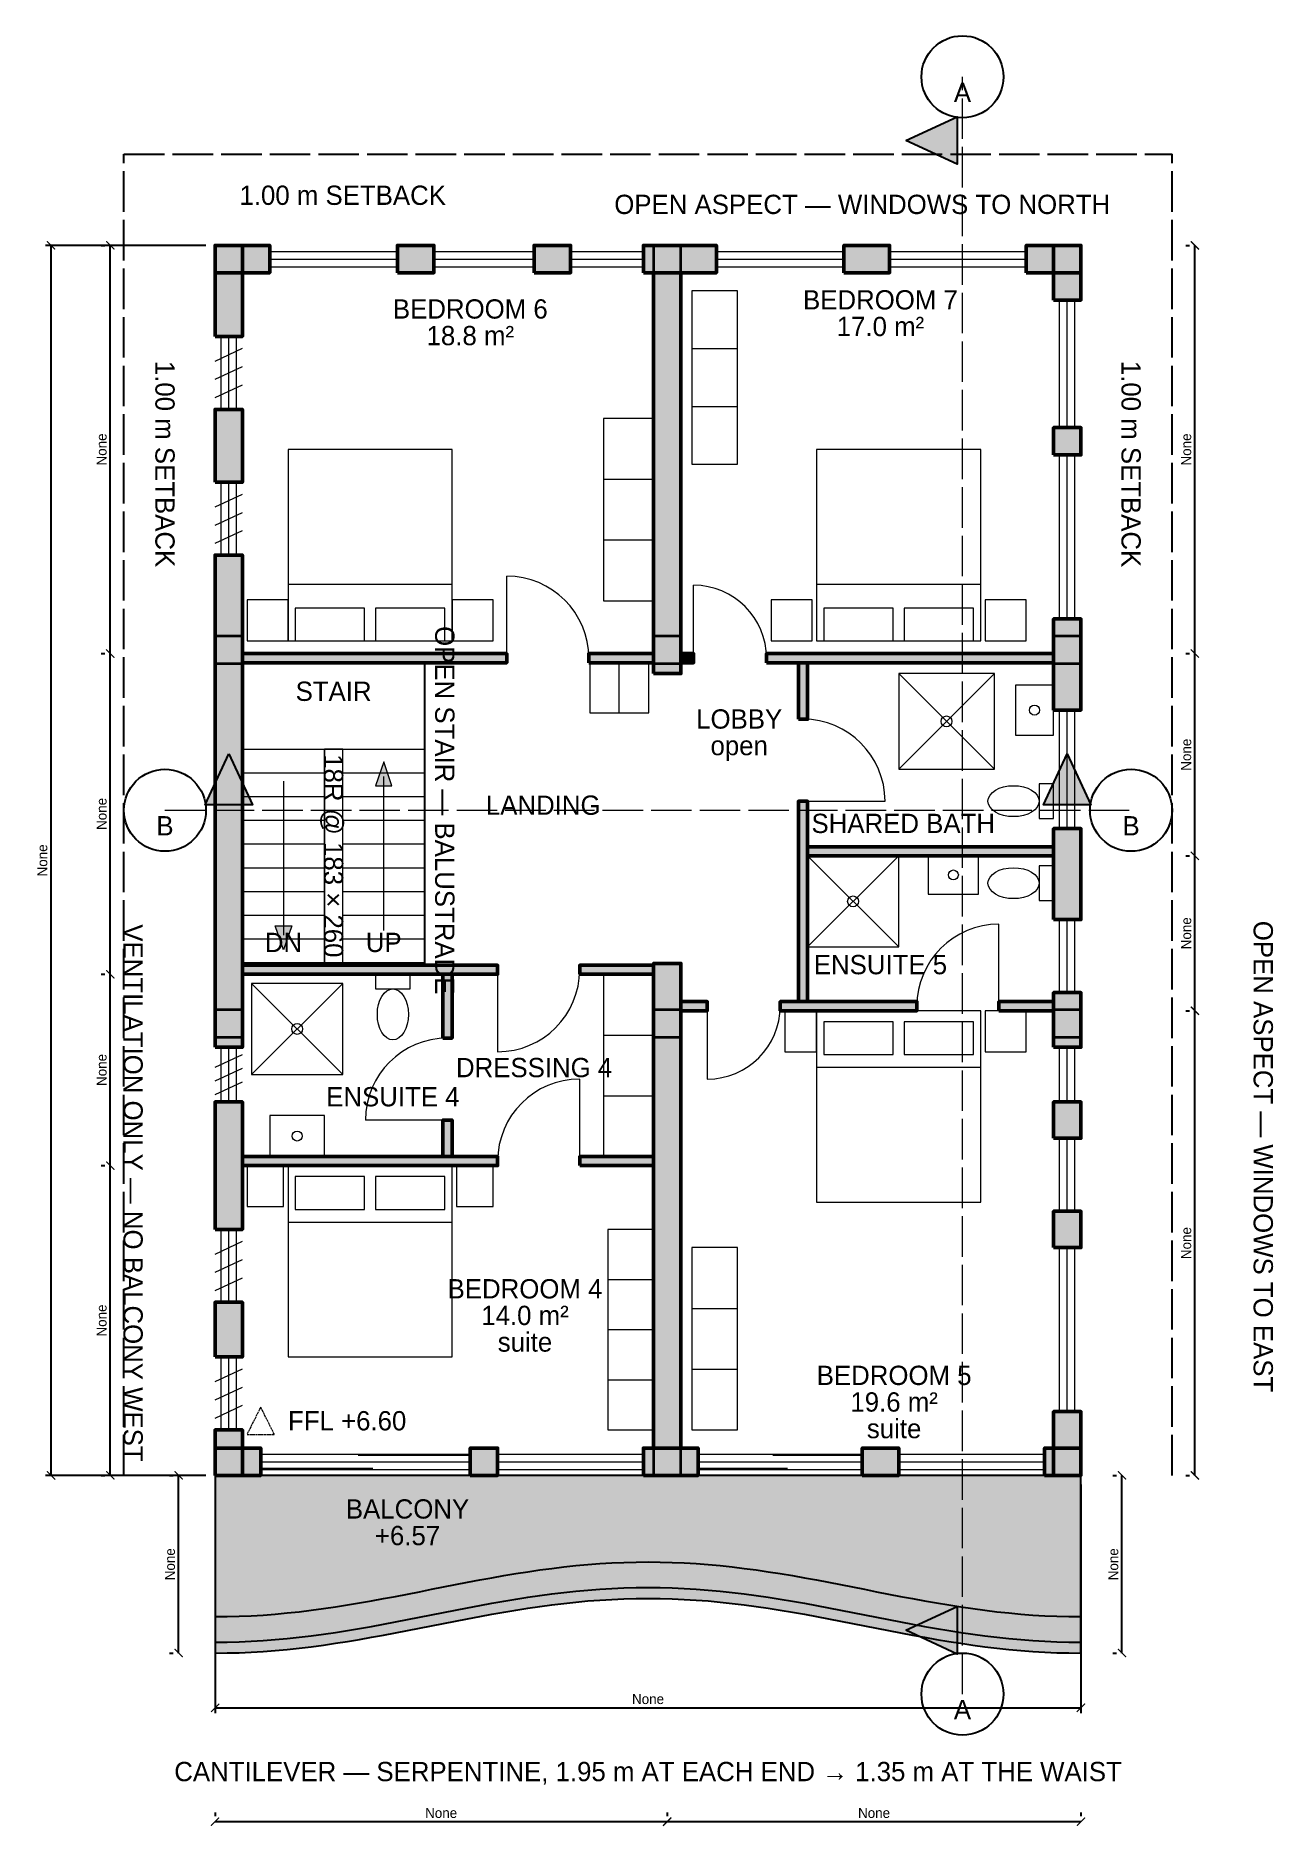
# Model space of a CAD drawing. Header units: millimetres. Extents: x 10533 to 24109, y -350 to 19300.
import ezdxf
from ezdxf.enums import TextEntityAlignment as Align

# ---------------------------------------------------------------- set-up
doc = ezdxf.new("R2010")
doc.units = ezdxf.units.MM
doc.header["$LTSCALE"] = 20
doc.linetypes.add('DASHDOT', pattern=[3.556, 2.54, -0.508, 0, -0.508])
doc.linetypes.add('DASHED', pattern=[1.524, 1.27, -0.254])
for name, color, linetype, lineweight in [('A-ANNO-DIMS', 5, 'CONTINUOUS', 13), ('A-ANNO-PATT', 8, 'CONTINUOUS', 9), ('A-ANNO-SYMB', 5, 'DASHED', 13), ('A-ANNO-TEXT', 7, 'CONTINUOUS', 13), ('A-DOOR', 3, 'CONTINUOUS', 18), ('A-EQPM', 6, 'CONTINUOUS', 13), ('A-FLOR', 7, 'CONTINUOUS', 25), ('A-FLOR-STRS', 2, 'CONTINUOUS', 18), ('A-FURN', 6, 'CONTINUOUS', 13), ('A-GLAZ', 4, 'CONTINUOUS', 18), ('A-WALL', 7, 'CONTINUOUS', 50), ('A-WALL-PATT', 7, 'CONTINUOUS', 9), ('G-ANNO-BNDY', 1, 'DASHDOT', 25), ('S-COLS', 7, 'CONTINUOUS', 35)]:
    doc.layers.add(name, color=color, linetype=linetype, lineweight=lineweight)
doc.dimstyles.new('ARCH', dxfattribs={"dimtxt": 2.2, "dimasz": 1.8, "dimexe": 1.2, "dimexo": 2, "dimgap": 0.8, "dimtad": 1, "dimlfac": 0.001, "dimblk": 'ARCHTICK', "dimcen": 2.5, "dimazin": 3, "dimtfac": 1, "dimtmove": 0, "dimatfit": 3})

# ---------------------------------------------------------------- blocks, each defined once
blk = doc.blocks.new('_ARCHTICK')
at = {"color": 0, "linetype": 'BYBLOCK', "const_width": 0.15}
blk.add_lwpolyline([(-0.5, -0.5), (0.5, 0.5)], dxfattribs=at)

msp = doc.modelspace()

# ---------------------------------------------------------------- hatches: boundary and pattern name
at = {"layer": 'A-ANNO-PATT'}
for points in [[(20080, 18150), (20640, 18410), (20640, 17890)], [(12650, 11420), (12910, 10860), (12390, 10860)], [(21850, 11420), (22110, 10860), (21590, 10860)], [(14350, 11330), (14260, 11070), (14440, 11070)], [(13250, 9270), (13160, 9530), (13340, 9530)], [(12500, 3500), (12500, 1550), (12631.944, 1551.142), (12763.889, 1554.558), (12895.833, 1560.222), (13027.778, 1568.092), (13159.722, 1578.108), (13291.667, 1590.192), (13423.611, 1604.254), (13555.556, 1620.187), (13687.5, 1637.868), (13819.444, 1657.164), (13951.389, 1677.927), (14083.333, 1700), (14215.278, 1723.215), (14347.222, 1747.394), (14479.167, 1772.354), (14611.111, 1797.906), (14743.056, 1823.853), (14875, 1850), (15006.944, 1876.147), (15138.889, 1902.094), (15270.833, 1927.646), (15402.778, 1952.606), (15534.722, 1976.785), (15666.667, 2000), (15798.611, 2022.073), (15930.556, 2042.836), (16062.5, 2062.132), (16194.444, 2079.813), (16326.389, 2095.746), (16458.333, 2109.808), (16590.278, 2121.892), (16722.222, 2131.908), (16854.167, 2139.778), (16986.111, 2145.442), (17118.056, 2148.858), (17250, 2150), (17381.944, 2148.858), (17513.889, 2145.442), (17645.833, 2139.778), (17777.778, 2131.908), (17909.722, 2121.892), (18041.667, 2109.808), (18173.611, 2095.746), (18305.556, 2079.813), (18437.5, 2062.132), (18569.444, 2042.836), (18701.389, 2022.073), (18833.333, 2000), (18965.278, 1976.785), (19097.222, 1952.606), (19229.167, 1927.646), (19361.111, 1902.094), (19493.056, 1876.147), (19625, 1850), (19756.944, 1823.853), (19888.889, 1797.906), (20020.833, 1772.354), (20152.778, 1747.394), (20284.722, 1723.215), (20416.667, 1700), (20548.611, 1677.927), (20680.556, 1657.164), (20812.5, 1637.868), (20944.444, 1620.187), (21076.389, 1604.254), (21208.333, 1590.192), (21340.278, 1578.108), (21472.222, 1568.092), (21604.167, 1560.222), (21736.111, 1554.558), (21868.056, 1551.142), (22000, 1550), (22000, 3500)], [(20080, 1800), (20640, 2060), (20640, 1540)]]:
    msp.add_hatch(color=7, dxfattribs=at).paths.add_polyline_path(points)
at = {"layer": 'A-WALL-PATT'}
for points in [[(12500, 16000), (12800, 16000), (12800, 17000), (12500, 17000)], [(12500, 16700), (13100, 16700), (13100, 17000), (12500, 17000)], [(14500, 16700), (14900, 16700), (14900, 17000), (14500, 17000)], [(16000, 16700), (16400, 16700), (16400, 17000), (16000, 17000)], [(17200, 16700), (18000, 16700), (18000, 17000), (17200, 17000)], [(19400, 16700), (19900, 16700), (19900, 17000), (19400, 17000)], [(21400, 16700), (22000, 16700), (22000, 17000), (21400, 17000)], [(21700, 16400), (22000, 16400), (22000, 17000), (21700, 17000)], [(17310, 12300), (17610, 12300), (17610, 16700), (17310, 16700)], [(12500, 14400), (12800, 14400), (12800, 15200), (12500, 15200)], [(21700, 14700), (22000, 14700), (22000, 15000), (21700, 15000)], [(12500, 8200), (12800, 8200), (12800, 13600), (12500, 13600)], [(21700, 11900), (22000, 11900), (22000, 12900), (21700, 12900)], [(12800, 12420), (15700, 12420), (15700, 12520), (12800, 12520)], [(16600, 12420), (17310, 12420), (17310, 12520), (16600, 12520)], [(17610, 12420), (17750, 12420), (17750, 12520), (17610, 12520)], [(18550, 12420), (21700, 12420), (21700, 12520), (18550, 12520)], [(18900, 11800), (19000, 11800), (19000, 12420), (18900, 12420)], [(18900, 8700), (19000, 8700), (19000, 10900), (18900, 10900)], [(21700, 9600), (22000, 9600), (22000, 10600), (21700, 10600)], [(19000, 10300), (21700, 10300), (21700, 10400), (19000, 10400)], [(12800, 9000), (15600, 9000), (15600, 9100), (12800, 9100)], [(16500, 9000), (17310, 9000), (17310, 9100), (16500, 9100)], [(17310, 3800), (17610, 3800), (17610, 9120), (17310, 9120)], [(15000, 8300), (15100, 8300), (15100, 9000), (15000, 9000)], [(17610, 8600), (17900, 8600), (17900, 8700), (17610, 8700)], [(18700, 8600), (20200, 8600), (20200, 8700), (18700, 8700)], [(21100, 8600), (21700, 8600), (21700, 8700), (21100, 8700)], [(21700, 8200), (22000, 8200), (22000, 8800), (21700, 8800)], [(12500, 6200), (12800, 6200), (12800, 7600), (12500, 7600)], [(21700, 7200), (22000, 7200), (22000, 7600), (21700, 7600)], [(15000, 7000), (15100, 7000), (15100, 7400), (15000, 7400)], [(12800, 6900), (15600, 6900), (15600, 7000), (12800, 7000)], [(16500, 6900), (17310, 6900), (17310, 7000), (16500, 7000)], [(21700, 6000), (22000, 6000), (22000, 6400), (21700, 6400)], [(12500, 4800), (12800, 4800), (12800, 5400), (12500, 5400)], [(21700, 3500), (22000, 3500), (22000, 4200), (21700, 4200)], [(12500, 3500), (12800, 3500), (12800, 4000), (12500, 4000)], [(12500, 3500), (13000, 3500), (13000, 3800), (12500, 3800)], [(15300, 3500), (15600, 3500), (15600, 3800), (15300, 3800)], [(17200, 3500), (17800, 3500), (17800, 3800), (17200, 3800)], [(19600, 3500), (20000, 3500), (20000, 3800), (19600, 3800)], [(21600, 3500), (22000, 3500), (22000, 3800), (21600, 3800)]]:
    msp.add_hatch(color=7, dxfattribs=at).paths.add_polyline_path(points)

# ---------------------------------------------------------------- linework, layer by layer
at = {"layer": 'A-ANNO-SYMB', "linetype": 'DASHED', "ltscale": 17.5}
for p, q in [((20700, 1100), (20700, 18850)), ((11950, 10800), (22550, 10800))]:
    msp.add_line(p, q, dxfattribs=at)
at = {"layer": 'A-ANNO-SYMB'}
msp.add_lwpolyline([(13000, 4250), (12850, 3950), (13150, 3950)], close=True, dxfattribs=at)
at = {"layer": 'A-DOOR'}
for p, q in [((15700, 12470), (15700, 13370)), ((17750, 12470), (17750, 13270)), ((15700, 12420), (15700, 12520)), ((16600, 12420), (16600, 12520)), ((17750, 12420), (17750, 12520)), ((18550, 12420), (18550, 12520)), ((17310, 12300), (17610, 12300)), ((18900, 11800), (19000, 11800)), ((18900, 10900), (19000, 10900)), ((18950, 10900), (19850, 10900)), ((21100, 8650), (21100, 9550)), ((15600, 9000), (15600, 9100)), ((15600, 9050), (15600, 8150)), ((16500, 9000), (16500, 9100)), ((17310, 9120), (17610, 9120)), ((17900, 8600), (17900, 8700)), ((17900, 8650), (17900, 7850)), ((18700, 8600), (18700, 8700)), ((20200, 8600), (20200, 8700)), ((21100, 8600), (21100, 8700)), ((15000, 8300), (15100, 8300)), ((16500, 6950), (16500, 7850)), ((15050, 7400), (14150, 7400)), ((15000, 7400), (15100, 7400)), ((15600, 6900), (15600, 7000)), ((16500, 6900), (16500, 7000))]:
    msp.add_line(p, q, dxfattribs=at)
for centre, radius, start, end in [((15700, 12470), 900, 0, 90), ((17750, 12470), 800, 0, 90), ((18950, 10900), 900, 0, 90), ((21100, 8650), 900, 90, 180), ((15600, 9050), 900, -90, 0), ((17900, 8650), 800, -90, 0), ((15050, 7400), 900, 90, 180), ((16500, 6950), 900, 90, 180)]:
    msp.add_arc(centre, radius, start, end, dxfattribs=at)
at = {"layer": 'A-EQPM'}
for p, q in [((20000, 11250), (21050, 12300)), ((21050, 11250), (20000, 12300)), ((19000, 9300), (20000, 10300)), ((20000, 9300), (19000, 10300)), ((12900, 7900), (13900, 8900)), ((13900, 7900), (12900, 8900))]:
    msp.add_line(p, q, dxfattribs=at)
for points in [[(20000, 11250), (21050, 11250), (21050, 12300), (20000, 12300)], [(21280, 11625), (21700, 11625), (21700, 12175), (21280, 12175)], [(21540, 10710), (21700, 10710), (21700, 11090), (21540, 11090)], [(19000, 9300), (20000, 9300), (20000, 10300), (19000, 10300)], [(20325, 9880), (20875, 9880), (20875, 10300), (20325, 10300)], [(21540, 9810), (21700, 9810), (21700, 10190), (21540, 10190)], [(12900, 7900), (13900, 7900), (13900, 8900), (12900, 8900)], [(14260, 8840), (14640, 8840), (14640, 9000), (14260, 9000)], [(13100, 7000), (13700, 7000), (13700, 7450), (13100, 7450)]]:
    msp.add_lwpolyline(points, close=True, dxfattribs=at)
for centre, radius in [((20525, 11775), 60), ((21490, 11900), 55), ((20600, 10090), 55), ((19500, 9800), 60), ((13400, 8400), 60), ((13400, 7225), 55)]:
    msp.add_circle(centre, radius, dxfattribs=at)
for centre, major_axis in [((21260, 10900), (280, 0)), ((21260, 10000), (280, 0)), ((14450, 8560), (0, 280))]:
    msp.add_ellipse(centre, major_axis=major_axis, ratio=0.607142857, dxfattribs=at)
at = {"layer": 'A-FLOR'}
msp.add_line((14800, 9120), (14800, 12420), dxfattribs=at)
for points in [[(20080, 18150), (20640, 18410), (20640, 17890)], [(12650, 11420), (12910, 10860), (12390, 10860)], [(21850, 11420), (22110, 10860), (21590, 10860)], [(12500, 3500), (12500, 1550), (12631.944, 1551.142), (12763.889, 1554.558), (12895.833, 1560.222), (13027.778, 1568.092), (13159.722, 1578.108), (13291.667, 1590.192), (13423.611, 1604.254), (13555.556, 1620.187), (13687.5, 1637.868), (13819.444, 1657.164), (13951.389, 1677.927), (14083.333, 1700), (14215.278, 1723.215), (14347.222, 1747.394), (14479.167, 1772.354), (14611.111, 1797.906), (14743.056, 1823.853), (14875, 1850), (15006.944, 1876.147), (15138.889, 1902.094), (15270.833, 1927.646), (15402.778, 1952.606), (15534.722, 1976.785), (15666.667, 2000), (15798.611, 2022.073), (15930.556, 2042.836), (16062.5, 2062.132), (16194.444, 2079.813), (16326.389, 2095.746), (16458.333, 2109.808), (16590.278, 2121.892), (16722.222, 2131.908), (16854.167, 2139.778), (16986.111, 2145.442), (17118.056, 2148.858), (17250, 2150), (17381.944, 2148.858), (17513.889, 2145.442), (17645.833, 2139.778), (17777.778, 2131.908), (17909.722, 2121.892), (18041.667, 2109.808), (18173.611, 2095.746), (18305.556, 2079.813), (18437.5, 2062.132), (18569.444, 2042.836), (18701.389, 2022.073), (18833.333, 2000), (18965.278, 1976.785), (19097.222, 1952.606), (19229.167, 1927.646), (19361.111, 1902.094), (19493.056, 1876.147), (19625, 1850), (19756.944, 1823.853), (19888.889, 1797.906), (20020.833, 1772.354), (20152.778, 1747.394), (20284.722, 1723.215), (20416.667, 1700), (20548.611, 1677.927), (20680.556, 1657.164), (20812.5, 1637.868), (20944.444, 1620.187), (21076.389, 1604.254), (21208.333, 1590.192), (21340.278, 1578.108), (21472.222, 1568.092), (21604.167, 1560.222), (21736.111, 1554.558), (21868.056, 1551.142), (22000, 1550), (22000, 3500)], [(20080, 1800), (20640, 2060), (20640, 1540)]]:
    msp.add_lwpolyline(points, close=True, dxfattribs=at)
at = {"layer": 'A-FLOR', "linetype": 'DASHED', "ltscale": 17.5}
msp.add_lwpolyline([(12500, 1950), (12631.944, 1951.142), (12763.889, 1954.558), (12895.833, 1960.222), (13027.778, 1968.092), (13159.722, 1978.108), (13291.667, 1990.192), (13423.611, 2004.254), (13555.556, 2020.187), (13687.5, 2037.868), (13819.444, 2057.164), (13951.389, 2077.927), (14083.333, 2100), (14215.278, 2123.215), (14347.222, 2147.394), (14479.167, 2172.354), (14611.111, 2197.906), (14743.056, 2223.853), (14875, 2250), (15006.944, 2276.147), (15138.889, 2302.094), (15270.833, 2327.646), (15402.778, 2352.606), (15534.722, 2376.785), (15666.667, 2400), (15798.611, 2422.073), (15930.556, 2442.836), (16062.5, 2462.132), (16194.444, 2479.813), (16326.389, 2495.746), (16458.333, 2509.808), (16590.278, 2521.892), (16722.222, 2531.908), (16854.167, 2539.778), (16986.111, 2545.442), (17118.056, 2548.858), (17250, 2550), (17381.944, 2548.858), (17513.889, 2545.442), (17645.833, 2539.778), (17777.778, 2531.908), (17909.722, 2521.892), (18041.667, 2509.808), (18173.611, 2495.746), (18305.556, 2479.813), (18437.5, 2462.132), (18569.444, 2442.836), (18701.389, 2422.073), (18833.333, 2400), (18965.278, 2376.785), (19097.222, 2352.606), (19229.167, 2327.646), (19361.111, 2302.094), (19493.056, 2276.147), (19625, 2250), (19756.944, 2223.853), (19888.889, 2197.906), (20020.833, 2172.354), (20152.778, 2147.394), (20284.722, 2123.215), (20416.667, 2100), (20548.611, 2077.927), (20680.556, 2057.164), (20812.5, 2037.868), (20944.444, 2020.187), (21076.389, 2004.254), (21208.333, 1990.192), (21340.278, 1978.108), (21472.222, 1968.092), (21604.167, 1960.222), (21736.111, 1954.558), (21868.056, 1951.142), (22000, 1950)], dxfattribs=at)
at = {"layer": 'A-FLOR'}
for points in [[(12500, 1670), (12631.944, 1671.142), (12763.889, 1674.558), (12895.833, 1680.222), (13027.778, 1688.092), (13159.722, 1698.108), (13291.667, 1710.192), (13423.611, 1724.254), (13555.556, 1740.187), (13687.5, 1757.868), (13819.444, 1777.164), (13951.389, 1797.927), (14083.333, 1820), (14215.278, 1843.215), (14347.222, 1867.394), (14479.167, 1892.354), (14611.111, 1917.906), (14743.056, 1943.853), (14875, 1970), (15006.944, 1996.147), (15138.889, 2022.094), (15270.833, 2047.646), (15402.778, 2072.606), (15534.722, 2096.785), (15666.667, 2120), (15798.611, 2142.073), (15930.556, 2162.836), (16062.5, 2182.132), (16194.444, 2199.813), (16326.389, 2215.746), (16458.333, 2229.808), (16590.278, 2241.892), (16722.222, 2251.908), (16854.167, 2259.778), (16986.111, 2265.442), (17118.056, 2268.858), (17250, 2270), (17381.944, 2268.858), (17513.889, 2265.442), (17645.833, 2259.778), (17777.778, 2251.908), (17909.722, 2241.892), (18041.667, 2229.808), (18173.611, 2215.746), (18305.556, 2199.813), (18437.5, 2182.132), (18569.444, 2162.836), (18701.389, 2142.073), (18833.333, 2120), (18965.278, 2096.785), (19097.222, 2072.606), (19229.167, 2047.646), (19361.111, 2022.094), (19493.056, 1996.147), (19625, 1970), (19756.944, 1943.853), (19888.889, 1917.906), (20020.833, 1892.354), (20152.778, 1867.394), (20284.722, 1843.215), (20416.667, 1820), (20548.611, 1797.927), (20680.556, 1777.164), (20812.5, 1757.868), (20944.444, 1740.187), (21076.389, 1724.254), (21208.333, 1710.192), (21340.278, 1698.108), (21472.222, 1688.092), (21604.167, 1680.222), (21736.111, 1674.558), (21868.056, 1671.142), (22000, 1670)], [(12500, 1550), (12631.944, 1551.142), (12763.889, 1554.558), (12895.833, 1560.222), (13027.778, 1568.092), (13159.722, 1578.108), (13291.667, 1590.192), (13423.611, 1604.254), (13555.556, 1620.187), (13687.5, 1637.868), (13819.444, 1657.164), (13951.389, 1677.927), (14083.333, 1700), (14215.278, 1723.215), (14347.222, 1747.394), (14479.167, 1772.354), (14611.111, 1797.906), (14743.056, 1823.853), (14875, 1850), (15006.944, 1876.147), (15138.889, 1902.094), (15270.833, 1927.646), (15402.778, 1952.606), (15534.722, 1976.785), (15666.667, 2000), (15798.611, 2022.073), (15930.556, 2042.836), (16062.5, 2062.132), (16194.444, 2079.813), (16326.389, 2095.746), (16458.333, 2109.808), (16590.278, 2121.892), (16722.222, 2131.908), (16854.167, 2139.778), (16986.111, 2145.442), (17118.056, 2148.858), (17250, 2150), (17381.944, 2148.858), (17513.889, 2145.442), (17645.833, 2139.778), (17777.778, 2131.908), (17909.722, 2121.892), (18041.667, 2109.808), (18173.611, 2095.746), (18305.556, 2079.813), (18437.5, 2062.132), (18569.444, 2042.836), (18701.389, 2022.073), (18833.333, 2000), (18965.278, 1976.785), (19097.222, 1952.606), (19229.167, 1927.646), (19361.111, 1902.094), (19493.056, 1876.147), (19625, 1850), (19756.944, 1823.853), (19888.889, 1797.906), (20020.833, 1772.354), (20152.778, 1747.394), (20284.722, 1723.215), (20416.667, 1700), (20548.611, 1677.927), (20680.556, 1657.164), (20812.5, 1637.868), (20944.444, 1620.187), (21076.389, 1604.254), (21208.333, 1590.192), (21340.278, 1578.108), (21472.222, 1568.092), (21604.167, 1560.222), (21736.111, 1554.558), (21868.056, 1551.142), (22000, 1550)]]:
    msp.add_lwpolyline(points, dxfattribs=at)
for centre in [(20700, 18850), (11950, 10800), (22550, 10800), (20700, 1100)]:
    msp.add_circle(centre, 450, dxfattribs=at)
at = {"layer": 'A-FLOR-STRS'}
for p, q in [((12800, 11470), (14800, 11470)), ((12800, 11470), (13700, 11470)), ((13700, 9130), (13700, 11470)), ((13900, 11470), (14800, 11470)), ((13900, 9130), (13900, 11470)), ((12800, 11210), (13700, 11210)), ((13900, 11210), (14800, 11210)), ((13250, 11120), (13250, 9430)), ((14350, 9480), (14350, 11170)), ((12800, 10950), (13700, 10950)), ((13900, 10950), (14800, 10950)), ((12800, 10690), (13700, 10690)), ((13900, 10690), (14800, 10690)), ((12800, 10430), (13700, 10430)), ((13900, 10430), (14800, 10430)), ((12800, 10170), (13700, 10170)), ((13900, 10170), (14800, 10170)), ((12800, 9910), (13700, 9910)), ((13900, 9910), (14800, 9910)), ((12800, 9650), (13700, 9650)), ((13900, 9650), (14800, 9650)), ((12800, 9390), (13700, 9390)), ((13900, 9390), (14800, 9390)), ((12800, 9130), (13700, 9130)), ((13900, 9130), (14800, 9130))]:
    msp.add_line(p, q, dxfattribs=at)
for points in [[(13700, 9130), (13900, 9130), (13900, 11470), (13700, 11470)], [(14350, 11330), (14260, 11070), (14440, 11070)], [(13250, 9270), (13160, 9530), (13340, 9530)]]:
    msp.add_lwpolyline(points, close=True, dxfattribs=at)
at = {"layer": 'A-FURN'}
for p, q in [((17730, 15866.667), (18230, 15866.667)), ((17730, 15233.333), (18230, 15233.333)), ((16760, 14433.333), (17310, 14433.333)), ((16760, 13766.667), (17310, 13766.667)), ((13300, 13280), (15100, 13280)), ((19100, 13280), (20900, 13280)), ((16935, 11870), (16935, 12420)), ((16760, 8333.333), (17310, 8333.333)), ((19100, 7980), (20900, 7980)), ((16760, 7666.667), (17310, 7666.667)), ((13300, 6280), (15100, 6280)), ((16810, 5650), (17310, 5650)), ((17730, 5333.333), (18230, 5333.333)), ((16810, 5100), (17310, 5100)), ((16810, 4550), (17310, 4550)), ((17730, 4666.667), (18230, 4666.667)), ((12500, 1550), (12500, 3500)), ((22000, 1550), (22000, 3500))]:
    msp.add_line(p, q, dxfattribs=at)
for points in [[(17730, 14600), (18230, 14600), (18230, 16500), (17730, 16500)], [(16760, 13100), (17310, 13100), (17310, 15100), (16760, 15100)], [(13300, 12660), (15100, 12660), (15100, 14760), (13300, 14760)], [(19100, 12660), (20900, 12660), (20900, 14760), (19100, 14760)], [(12850, 12660), (13300, 12660), (13300, 13110), (12850, 13110)], [(13380, 12660), (14140, 12660), (14140, 13020), (13380, 13020)], [(14260, 12660), (15020, 12660), (15020, 13020), (14260, 13020)], [(15100, 12660), (15550, 12660), (15550, 13110), (15100, 13110)], [(18600, 12660), (19050, 12660), (19050, 13110), (18600, 13110)], [(19180, 12660), (19940, 12660), (19940, 13020), (19180, 13020)], [(20060, 12660), (20820, 12660), (20820, 13020), (20060, 13020)], [(20950, 12660), (21400, 12660), (21400, 13110), (20950, 13110)], [(16610, 11870), (17260, 11870), (17260, 12420), (16610, 12420)], [(16760, 7000), (17310, 7000), (17310, 9000), (16760, 9000)], [(18750, 8150), (19100, 8150), (19100, 8600), (18750, 8600)], [(19100, 6500), (20900, 6500), (20900, 8600), (19100, 8600)], [(19180, 8120), (19940, 8120), (19940, 8480), (19180, 8480)], [(20060, 8120), (20820, 8120), (20820, 8480), (20060, 8480)], [(20950, 8150), (21400, 8150), (21400, 8600), (20950, 8600)], [(12850, 6450), (13250, 6450), (13250, 6900), (12850, 6900)], [(13300, 4800), (15100, 4800), (15100, 6900), (13300, 6900)], [(15150, 6450), (15550, 6450), (15550, 6900), (15150, 6900)], [(13380, 6420), (14140, 6420), (14140, 6780), (13380, 6780)], [(14260, 6420), (15020, 6420), (15020, 6780), (14260, 6780)], [(16810, 4000), (17310, 4000), (17310, 6200), (16810, 6200)], [(17730, 4000), (18230, 4000), (18230, 6000), (17730, 6000)]]:
    msp.add_lwpolyline(points, close=True, dxfattribs=at)
at = {"layer": 'A-GLAZ'}
for p, q in [((13100, 16700), (13100, 17000)), ((13100, 16934), (14500, 16934)), ((14500, 16700), (14500, 17000)), ((14900, 16700), (14900, 17000)), ((14900, 16934), (16000, 16934)), ((16000, 16700), (16000, 17000)), ((16400, 16700), (16400, 17000)), ((16400, 16934), (17200, 16934)), ((17200, 16700), (17200, 17000)), ((18000, 16700), (18000, 17000)), ((18000, 16934), (19400, 16934)), ((19400, 16700), (19400, 17000)), ((19900, 16700), (19900, 17000)), ((19900, 16934), (21400, 16934)), ((21400, 16700), (21400, 17000)), ((13100, 16850), (14500, 16850)), ((13100, 16766), (14500, 16766)), ((14900, 16850), (16000, 16850)), ((14900, 16766), (16000, 16766)), ((16400, 16850), (17200, 16850)), ((16400, 16766), (17200, 16766)), ((18000, 16850), (19400, 16850)), ((18000, 16766), (19400, 16766)), ((19900, 16850), (21400, 16850)), ((19900, 16766), (21400, 16766)), ((21700, 16400), (22000, 16400)), ((21766, 15000), (21766, 16400)), ((21850, 15000), (21850, 16400)), ((21934, 15000), (21934, 16400)), ((12500, 16000), (12800, 16000)), ((12566, 15200), (12566, 16000)), ((12650, 15200), (12650, 16000)), ((12734, 15200), (12734, 16000)), ((12500, 15730), (12800, 15870)), ((12500, 15530), (12800, 15670)), ((12500, 15330), (12800, 15470)), ((12500, 15200), (12800, 15200)), ((21700, 15000), (22000, 15000)), ((21700, 14700), (22000, 14700)), ((21766, 12900), (21766, 14700)), ((21850, 12900), (21850, 14700)), ((21934, 12900), (21934, 14700)), ((12500, 14400), (12800, 14400)), ((12566, 13600), (12566, 14400)), ((12650, 13600), (12650, 14400)), ((12734, 13600), (12734, 14400)), ((12500, 14130), (12800, 14270)), ((12500, 13930), (12800, 14070)), ((12500, 13730), (12800, 13870)), ((12500, 13600), (12800, 13600)), ((21700, 12900), (22000, 12900)), ((21700, 11900), (22000, 11900)), ((21766, 10600), (21766, 11900)), ((21850, 10600), (21850, 11900)), ((21934, 10600), (21934, 11900)), ((21700, 10600), (22000, 10600)), ((21700, 9600), (22000, 9600)), ((21766, 8800), (21766, 9600)), ((21850, 8800), (21850, 9600)), ((21934, 8800), (21934, 9600)), ((21700, 8800), (22000, 8800)), ((12500, 8200), (12800, 8200)), ((12500, 7980), (12800, 8120)), ((12566, 7600), (12566, 8200)), ((12650, 7600), (12650, 8200)), ((12734, 7600), (12734, 8200)), ((21700, 8200), (22000, 8200)), ((21766, 7600), (21766, 8200)), ((21850, 7600), (21850, 8200)), ((21934, 7600), (21934, 8200)), ((12500, 7830), (12800, 7970)), ((12500, 7680), (12800, 7820)), ((12500, 7600), (12800, 7600)), ((21700, 7600), (22000, 7600)), ((21700, 7200), (22000, 7200)), ((21766, 6400), (21766, 7200)), ((21850, 6400), (21850, 7200)), ((21934, 6400), (21934, 7200)), ((21700, 6400), (22000, 6400)), ((12500, 6200), (12800, 6200)), ((12566, 5400), (12566, 6200)), ((12650, 5400), (12650, 6200)), ((12734, 5400), (12734, 6200)), ((12500, 5930), (12800, 6070)), ((21700, 6000), (22000, 6000)), ((21766, 4200), (21766, 6000)), ((21850, 4200), (21850, 6000)), ((21934, 4200), (21934, 6000)), ((12500, 5730), (12800, 5870)), ((12500, 5530), (12800, 5670)), ((12500, 5400), (12800, 5400)), ((12500, 4800), (12800, 4800)), ((12566, 4000), (12566, 4800)), ((12650, 4000), (12650, 4800)), ((12734, 4000), (12734, 4800)), ((12500, 4530), (12800, 4670)), ((12500, 4330), (12800, 4470)), ((12500, 4130), (12800, 4270)), ((21700, 4200), (22000, 4200)), ((12500, 4000), (12800, 4000)), ((13000, 3500), (13000, 3800)), ((13000, 3734), (15300, 3734)), ((15300, 3500), (15300, 3800)), ((15600, 3500), (15600, 3800)), ((15600, 3734), (17200, 3734)), ((17200, 3500), (17200, 3800)), ((17800, 3500), (17800, 3800)), ((17800, 3734), (19600, 3734)), ((19600, 3500), (19600, 3800)), ((20000, 3500), (20000, 3800)), ((20000, 3734), (21600, 3734)), ((21600, 3500), (21600, 3800)), ((13000, 3650), (15300, 3650)), ((13000, 3578), (14230, 3578)), ((13000, 3566), (15300, 3566)), ((14070, 3722), (15300, 3722)), ((15600, 3650), (17200, 3650)), ((15600, 3566), (17200, 3566)), ((17800, 3650), (19600, 3650)), ((17800, 3578), (18780, 3578)), ((17800, 3566), (19600, 3566)), ((18620, 3722), (19600, 3722)), ((20000, 3650), (21600, 3650)), ((20000, 3566), (21600, 3566))]:
    msp.add_line(p, q, dxfattribs=at)
at = {"layer": 'A-WALL'}
for points in [[(12500, 16000), (12800, 16000), (12800, 17000), (12500, 17000)], [(12500, 16700), (13100, 16700), (13100, 17000), (12500, 17000)], [(14500, 16700), (14900, 16700), (14900, 17000), (14500, 17000)], [(16000, 16700), (16400, 16700), (16400, 17000), (16000, 17000)], [(17200, 16700), (18000, 16700), (18000, 17000), (17200, 17000)], [(19400, 16700), (19900, 16700), (19900, 17000), (19400, 17000)], [(21400, 16700), (22000, 16700), (22000, 17000), (21400, 17000)], [(21700, 16400), (22000, 16400), (22000, 17000), (21700, 17000)], [(17310, 12300), (17610, 12300), (17610, 16700), (17310, 16700)], [(12500, 14400), (12800, 14400), (12800, 15200), (12500, 15200)], [(21700, 14700), (22000, 14700), (22000, 15000), (21700, 15000)], [(12500, 8200), (12800, 8200), (12800, 13600), (12500, 13600)], [(21700, 11900), (22000, 11900), (22000, 12900), (21700, 12900)], [(12800, 12420), (15700, 12420), (15700, 12520), (12800, 12520)], [(16600, 12420), (17310, 12420), (17310, 12520), (16600, 12520)], [(17610, 12420), (17750, 12420), (17750, 12520), (17610, 12520)], [(18550, 12420), (21700, 12420), (21700, 12520), (18550, 12520)], [(18900, 11800), (19000, 11800), (19000, 12420), (18900, 12420)], [(18900, 8700), (19000, 8700), (19000, 10900), (18900, 10900)], [(21700, 9600), (22000, 9600), (22000, 10600), (21700, 10600)], [(19000, 10300), (21700, 10300), (21700, 10400), (19000, 10400)], [(12800, 9000), (15600, 9000), (15600, 9100), (12800, 9100)], [(16500, 9000), (17310, 9000), (17310, 9100), (16500, 9100)], [(17310, 3800), (17610, 3800), (17610, 9120), (17310, 9120)], [(15000, 8300), (15100, 8300), (15100, 9000), (15000, 9000)], [(17610, 8600), (17900, 8600), (17900, 8700), (17610, 8700)], [(18700, 8600), (20200, 8600), (20200, 8700), (18700, 8700)], [(21100, 8600), (21700, 8600), (21700, 8700), (21100, 8700)], [(21700, 8200), (22000, 8200), (22000, 8800), (21700, 8800)], [(12500, 6200), (12800, 6200), (12800, 7600), (12500, 7600)], [(21700, 7200), (22000, 7200), (22000, 7600), (21700, 7600)], [(15000, 7000), (15100, 7000), (15100, 7400), (15000, 7400)], [(12800, 6900), (15600, 6900), (15600, 7000), (12800, 7000)], [(16500, 6900), (17310, 6900), (17310, 7000), (16500, 7000)], [(21700, 6000), (22000, 6000), (22000, 6400), (21700, 6400)], [(12500, 4800), (12800, 4800), (12800, 5400), (12500, 5400)], [(21700, 3500), (22000, 3500), (22000, 4200), (21700, 4200)], [(12500, 3500), (12800, 3500), (12800, 4000), (12500, 4000)], [(12500, 3500), (13000, 3500), (13000, 3800), (12500, 3800)], [(15300, 3500), (15600, 3500), (15600, 3800), (15300, 3800)], [(17200, 3500), (17800, 3500), (17800, 3800), (17200, 3800)], [(19600, 3500), (20000, 3500), (20000, 3800), (19600, 3800)], [(21600, 3500), (22000, 3500), (22000, 3800), (21600, 3800)]]:
    msp.add_lwpolyline(points, close=True, dxfattribs=at)
at = {"layer": 'G-ANNO-BNDY', "linetype": 'DASHED', "ltscale": 17.5}
for p, q in [((11500, 3500), (11500, 18000)), ((11500, 18000), (23000, 18000)), ((23000, 3500), (23000, 18000))]:
    msp.add_line(p, q, dxfattribs=at)
at = {"layer": 'S-COLS'}
for points in [[(12500, 16700), (12800, 16700), (12800, 17000), (12500, 17000)], [(17310, 16700), (17610, 16700), (17610, 17000), (17310, 17000)], [(21700, 16700), (22000, 16700), (22000, 17000), (21700, 17000)], [(12500, 12410), (12800, 12410), (12800, 12710), (12500, 12710)], [(17310, 12410), (17610, 12410), (17610, 12710), (17310, 12710)], [(21700, 12410), (22000, 12410), (22000, 12710), (21700, 12710)], [(12500, 8310), (12800, 8310), (12800, 8610), (12500, 8610)], [(17310, 8310), (17610, 8310), (17610, 8610), (17310, 8610)], [(21700, 8310), (22000, 8310), (22000, 8610), (21700, 8610)], [(12500, 3500), (12800, 3500), (12800, 3800), (12500, 3800)], [(17310, 3500), (17610, 3500), (17610, 3800), (17310, 3800)], [(21700, 3500), (22000, 3500), (22000, 3800), (21700, 3800)]]:
    msp.add_lwpolyline(points, close=True, dxfattribs=at)

# ---------------------------------------------------------------- texts
at = {"layer": 'A-ANNO-TEXT'}
for s, height, p in [('A', 211.667, (20700, 18680)), ('1.00 m SETBACK', 211.66667, (13900, 17550)), ('OPEN ASPECT — WINDOWS TO NORTH', 211.66667, (19600, 17450)), ('BEDROOM 7', 211.6667, (19800, 16402.235)), ('BEDROOM 6', 211.6667, (15300, 16302.235)), ('18.8 m²', 211.6667, (15300, 16010.135)), ('17.0 m²', 211.6667, (19800, 16110.135)), ('STAIR', 211.6667, (13800, 12106.185)), ('LOBBY', 211.6667, (18250, 11802.235)), ('open', 211.6667, (18250, 11510.135)), ('LANDING', 211.6667, (16100, 10856.185)), ('B', 211.667, (11950, 10630)), ('SHARED BATH', 211.66667, (20050, 10656.185)), ('B', 211.667, (22550, 10630)), ('ENSUITE 5', 211.6667, (19800, 9106.185)), ('DRESSING 4', 211.6667, (16000, 7976.185)), ('ENSUITE 4', 211.6667, (14450, 7656.185)), ('BEDROOM 4', 211.6667, (15900, 5548.285)), ('14.0 m²', 211.6667, (15900, 5256.185)), ('suite', 211.6667, (15900, 4964.085)), ('BEDROOM 5', 211.6667, (19950, 4598.285)), ('19.6 m²', 211.6667, (19950, 4306.185)), ('suite', 211.6667, (19950, 4014.085)), ('BALCONY', 211.6667, (14611.111, 3132.235)), ('+6.57', 211.6667, (14611.111, 2840.135)), ('A', 211.667, (20700, 930)), ('CANTILEVER — SERPENTINE, 1.95 m AT EACH END → 1.35 m AT THE WAIST', 211.66667, (17250, 250))]:
    msp.add_text(s, height=height, dxfattribs=at).set_placement(p, align=Align.MIDDLE_CENTER)
for s, p in [('1.00 m SETBACK', (11950, 14600)), ('1.00 m SETBACK', (22550, 14600)), ('OPEN STAIR — BALUSTRADE', (15020, 10800)), ('VENTILATION ONLY — NO BALCONY WEST', (11600, 6600)), ('OPEN ASPECT — WINDOWS TO EAST', (24000, 7000))]:
    msp.add_text(s, height=211.66667, rotation=-90, dxfattribs=at).set_placement(p, align=Align.MIDDLE_CENTER)
msp.add_text('FFL +6.60', height=211.6667, dxfattribs=at).set_placement((13300, 4100), align=Align.MIDDLE_LEFT)
at = {"layer": 'A-FLOR-STRS'}
msp.add_text('18R @ 183 × 260', height=211.66667, rotation=-90, dxfattribs=at).set_placement((13800, 10300), align=Align.MIDDLE_CENTER)
for s, p in [('DN', (13250, 9350)), ('UP', (14350, 9350))]:
    msp.add_text(s, height=211.6667, dxfattribs=at).set_placement(p, align=Align.MIDDLE_CENTER)

# ---------------------------------------------------------------- dimensions: what is measured, and where the dimension line sits
at = {"layer": 'A-ANNO-DIMS'}
for base, p1, p2 in [((10700, 3500), (12500, 3500), (12500, 17000)), ((11350, 12520), (11350, 12520), (11350, 17000)), ((23250, 12520), (23250, 12520), (23250, 17000)), ((11350, 9000), (11350, 9000), (11350, 12520)), ((23250, 10300), (23250, 10300), (23250, 12520)), ((23250, 8600), (23250, 8600), (23250, 10300)), ((11350, 6900), (11350, 6900), (11350, 9000)), ((23250, 3500), (23250, 3500), (23250, 8600)), ((11350, 3500), (11350, 3500), (11350, 6900)), ((12100, 1550), (12100, 1550), (12100, 3500)), ((22450, 1550), (22450, 1550), (22450, 3500))]:
    msp.add_linear_dim(base=base, p1=p1, p2=p2, angle=90, text='None', dimstyle='ARCH', override={"dimscale": 50}, dxfattribs=at).render()
for base, p1, p2 in [((12500, 950), (12500, 3500), (22000, 3500)), ((12500, -300), (12500, -300), (17460, -300)), ((17460, -300), (17460, -300), (22000, -300))]:
    msp.add_linear_dim(base=base, p1=p1, p2=p2, text='None', dimstyle='ARCH', override={"dimscale": 50}, dxfattribs=at).render()

doc.saveas('drawing.dxf')
